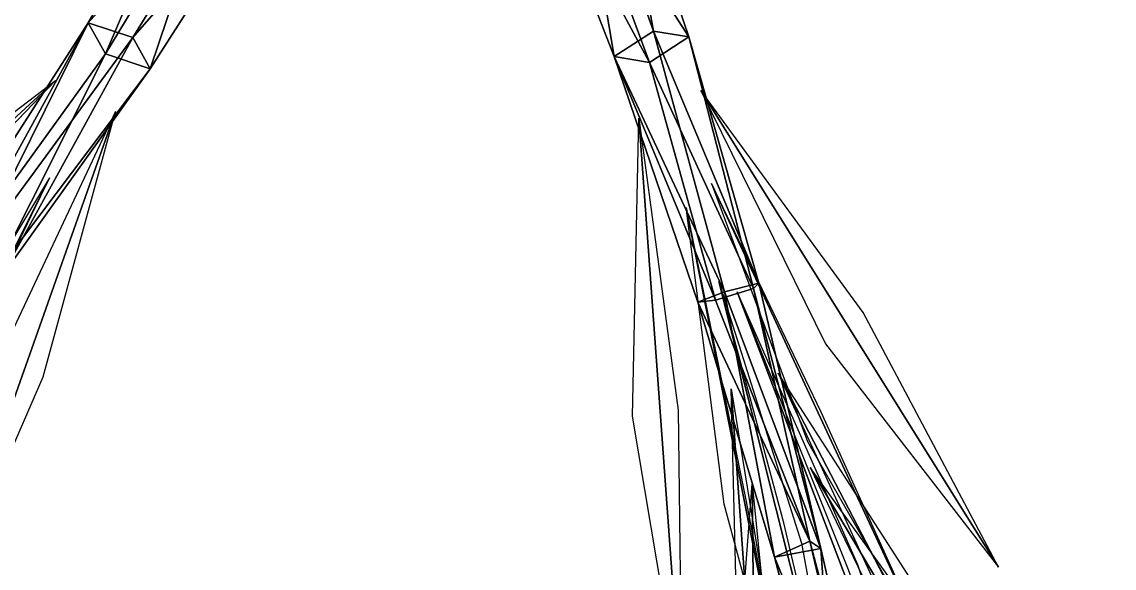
# Model space of a CAD drawing. Extents: x -117 to 110, y -112 to 116.
# Drawn here: x -19.4 to 38.7, y -57.2 to -28.1 of the extents above; entities that cross this region are included whole.
import ezdxf

# ---------------------------------------------------------------- set-up
doc = ezdxf.new("R2010")
doc.units = 0

msp = doc.modelspace()

# ---------------------------------------------------------------- linework, layer by layer
at = {"layer": 'Branches', "color": 1}
for points in [[(12.114111, -29.938427, 296.340637), (9.838331, -16.438095, 290.641876), (7.658882, -18.490976, 289.233826)], [(12.114111, -29.938427, 296.340637), (14.207607, -28.579548, 297.866028), (9.838331, -16.438095, 290.641876)], [(14.207607, -28.579548, 297.866028), (12.161528, -17.364889, 288.476074), (9.838331, -16.438095, 290.641876)], [(16.077047, -28.889511, 295.637756), (9.982079, -19.41777, 287.068024), (12.161528, -17.364889, 288.476074)], [(14.207607, -28.579548, 297.866028), (16.077047, -28.889511, 295.637756), (12.161528, -17.364889, 288.476074)], [(-15.853779, -28.137491, 296.340637), (-6.717718, -17.940897, 290.641876), (-9.68159, -17.516886, 289.233826)], [(-14.930542, -29.792337, 294.112366), (-15.853779, -28.137491, 296.340637), (-9.68159, -17.516886, 289.233826)], [(-15.853779, -28.137491, 296.340637), (-13.48609, -28.927004, 297.866028), (-6.717718, -17.940897, 290.641876)], [(-14.930542, -29.792337, 294.112366), (-9.68159, -17.516886, 289.233826), (-8.957698, -19.911081, 287.068024)], [(-13.48609, -28.927004, 297.866028), (-5.993826, -20.335093, 288.476074), (-6.717718, -17.940897, 290.641876)], [(13.983551, -30.24839, 294.112366), (7.658882, -18.490976, 289.233826), (9.982079, -19.41777, 287.068024)], [(13.983551, -30.24839, 294.112366), (12.114111, -29.938427, 296.340637), (7.658882, -18.490976, 289.233826)], [(16.077047, -28.889511, 295.637756), (13.983551, -30.24839, 294.112366), (9.982079, -19.41777, 287.068024)], [(-12.562853, -30.58185, 295.637756), (-14.930542, -29.792337, 294.112366), (-8.957698, -19.911081, 287.068024)], [(-12.562853, -30.58185, 295.637756), (-8.957698, -19.911081, 287.068024), (-5.993826, -20.335093, 288.476074)], [(-13.48609, -28.927004, 297.866028), (-12.562853, -30.58185, 295.637756), (-5.993826, -20.335093, 288.476074)], [(-23.303513, -39.763695, 299.605286), (-21.978357, -40.529488, 301.057465), (-15.853779, -28.137491, 296.340637)], [(-22.629601, -40.432865, 297.721344), (-23.303513, -39.763695, 299.605286), (-15.853779, -28.137491, 296.340637)], [(-22.629601, -40.432865, 297.721344), (-15.853779, -28.137491, 296.340637), (-14.930542, -29.792337, 294.112366)], [(-21.978357, -40.529488, 301.057465), (-13.48609, -28.927004, 297.866028), (-15.853779, -28.137491, 296.340637)], [(-21.978357, -40.529488, 301.057465), (-20.485455, -41.671944, 300.070984), (-13.48609, -28.927004, 297.866028)], [(-20.485455, -41.671944, 300.070984), (-12.562853, -30.58185, 295.637756), (-13.48609, -28.927004, 297.866028)], [(17.983955, -42.453098, 301.057465), (14.207607, -28.579548, 297.866028), (12.114111, -29.938427, 296.340637)], [(19.510338, -42.275658, 298.009155), (13.983551, -30.24839, 294.112366), (16.077047, -28.889511, 295.637756)], [(17.983955, -42.453098, 301.057465), (19.807972, -41.998207, 300.070984), (14.207607, -28.579548, 297.866028)], [(19.807972, -41.998207, 300.070984), (16.077047, -28.889511, 295.637756), (14.207607, -28.579548, 297.866028)], [(19.807972, -41.998207, 300.070984), (19.510338, -42.275658, 298.009155), (16.077047, -28.889511, 295.637756)], [(-20.887943, -41.612228, 298.009155), (-22.629601, -40.432865, 297.721344), (-14.930542, -29.792337, 294.112366)], [(-20.887943, -41.612228, 298.009155), (-14.930542, -29.792337, 294.112366), (-12.562853, -30.58185, 295.637756)], [(16.559013, -43.011684, 299.605286), (17.983955, -42.453098, 301.057465), (12.114111, -29.938427, 296.340637)], [(17.502371, -42.90202, 297.721344), (12.114111, -29.938427, 296.340637), (13.983551, -30.24839, 294.112366)], [(17.502371, -42.90202, 297.721344), (16.559013, -43.011684, 299.605286), (12.114111, -29.938427, 296.340637)], [(-20.485455, -41.671944, 300.070984), (-20.887943, -41.612228, 298.009155), (-12.562853, -30.58185, 295.637756)], [(19.510338, -42.275658, 298.009155), (17.502371, -42.90202, 297.721344), (13.983551, -30.24839, 294.112366)], [(22.514025, -55.716492, 297.032227), (17.502371, -42.90202, 297.721344), (19.510338, -42.275658, 298.009155)], [(23.095606, -56.114651, 299.567932), (19.807972, -41.998207, 300.070984), (17.983955, -42.453098, 301.057465)], [(23.095606, -56.114651, 299.567932), (19.510338, -42.275658, 298.009155), (19.807972, -41.998207, 300.070984)], [(23.095606, -56.114651, 299.567932), (22.514025, -55.716492, 297.032227), (19.510338, -42.275658, 298.009155)], [(20.631176, -56.569321, 298.695953), (17.983955, -42.453098, 301.057465), (16.559013, -43.011684, 299.605286)], [(22.514025, -55.716492, 297.032227), (16.559013, -43.011684, 299.605286), (17.502371, -42.90202, 297.721344)], [(20.631176, -56.569321, 298.695953), (23.095606, -56.114651, 299.567932), (17.983955, -42.453098, 301.057465)], [(22.514025, -55.716492, 297.032227), (20.631176, -56.569321, 298.695953), (16.559013, -43.011684, 299.605286)], [(25.485722, -68.407051, 292.497742), (20.631176, -56.569321, 298.695953), (22.514025, -55.716492, 297.032227)], [(26.102306, -69.302887, 294.37323), (22.514025, -55.716492, 297.032227), (23.095606, -56.114651, 299.567932)], [(26.102306, -69.302887, 294.37323), (25.485722, -68.407051, 292.497742), (22.514025, -55.716492, 297.032227)], [(24.012043, -69.42231, 293.750336), (23.095606, -56.114651, 299.567932), (20.631176, -56.569321, 298.695953)], [(24.012043, -69.42231, 293.750336), (26.102306, -69.302887, 294.37323), (23.095606, -56.114651, 299.567932)], [(25.485722, -68.407051, 292.497742), (24.012043, -69.42231, 293.750336), (20.631176, -56.569321, 298.695953)]]:
    msp.add_3dface(points, dxfattribs=at)
at = {"layer": 'Leaves', "color": 1}
for points in [[(-17.597139, -31.207178, 295.904633), (-28.439962, -42.516262, 298.871674), (-40.770687, -52.604652, 299.537415)], [(-17.597139, -31.207178, 295.904633), (-40.770687, -52.604652, 299.537415), (-30.209244, -40.824337, 297.551056)], [(16.714771, -31.736906, 297.616547), (23.352612, -45.216244, 302.956238), (32.53532, -57.106987, 308.299774)], [(16.714771, -31.736906, 297.616547), (32.53532, -57.106987, 308.299774), (25.353624, -43.553833, 303.940796)], [(-14.391425, -32.855766, 297.616547), (-20.79138, -46.449665, 302.956238), (-24.362627, -61.042755, 308.299774)], [(-14.391425, -32.855766, 297.616547), (-24.362627, -61.042755, 308.299774), (-18.244045, -46.977627, 303.940796)], [(13.427121, -33.215359, 295.904633), (15.707861, -64.674278, 299.537415), (13.082598, -49.072105, 297.551086)], [(13.427121, -33.215359, 295.904633), (15.508528, -48.743725, 298.871704), (15.707861, -64.674278, 299.537415)], [(-17.912354, -36.393841, 299.650299), (-25.457575, -48.938705, 305.971802), (-30.549623, -61.739807, 314.001038)], [(-17.912354, -36.393841, 299.650299), (-30.549623, -61.739807, 314.001038), (-23.781935, -48.537773, 308.155487)], [(17.285686, -36.695633, 299.650299), (22.389296, -50.416321, 305.971771), (29.222761, -62.378792, 314.001038)], [(17.285686, -36.695633, 299.650299), (29.222761, -62.378792, 314.001038), (23.120577, -48.856274, 308.155457)], [(15.94754, -37.96188, 296.315765), (19.108461, -53.520878, 297.796234), (22.111755, -69.107727, 296.281006)], [(15.94754, -37.96188, 296.315765), (22.111755, -69.107727, 296.281006), (17.952263, -53.746895, 295.276489)], [(17.671955, -41.903137, 300.929962), (22.07111, -55.826736, 307.3367), (24.501772, -69.057404, 315.898651)], [(17.671955, -41.903137, 300.929962), (24.501772, -69.057404, 315.898651), (21.132534, -54.747677, 309.722443)], [(18.652607, -42.459621, 297.480988), (24.546474, -57.231422, 298.630798), (29.924082, -72.134369, 296.828278)], [(18.652607, -42.459621, 297.480988), (29.924082, -72.134369, 296.828278), (25.060133, -56.976452, 295.908997)], [(20.823029, -46.786942, 297.918701), (27.420919, -61.123493, 295.639069), (35.088768, -74.251648, 290.830627)], [(20.823029, -46.786942, 297.918701), (35.088768, -74.251648, 290.830627), (29.194214, -59.772987, 293.975159)], [(18.338882, -47.618599, 300.075439), (20.887794, -63.310688, 301.311096), (20.572754, -79.111404, 303.433289)], [(18.338882, -47.618599, 300.075439), (20.572754, -79.111404, 303.433289), (18.72718, -63.277199, 303.062561)], [(22.535259, -51.801914, 298.635162), (29.44169, -66.166702, 298.166626), (38.691971, -79.053825, 296.547974)], [(22.535259, -51.801914, 298.635162), (38.691971, -79.053825, 296.547974), (31.833252, -64.74662, 298.137817)], [(19.444454, -52.672386, 298.721954), (19.787355, -84.377991, 297.078918), (18.25032, -68.572029, 298.519318)], [(19.444454, -52.672386, 298.721954), (21.029202, -68.535942, 298.402924), (19.787355, -84.377991, 297.078918)]]:
    msp.add_3dface(points, dxfattribs=at)

doc.saveas('drawing.dxf')
